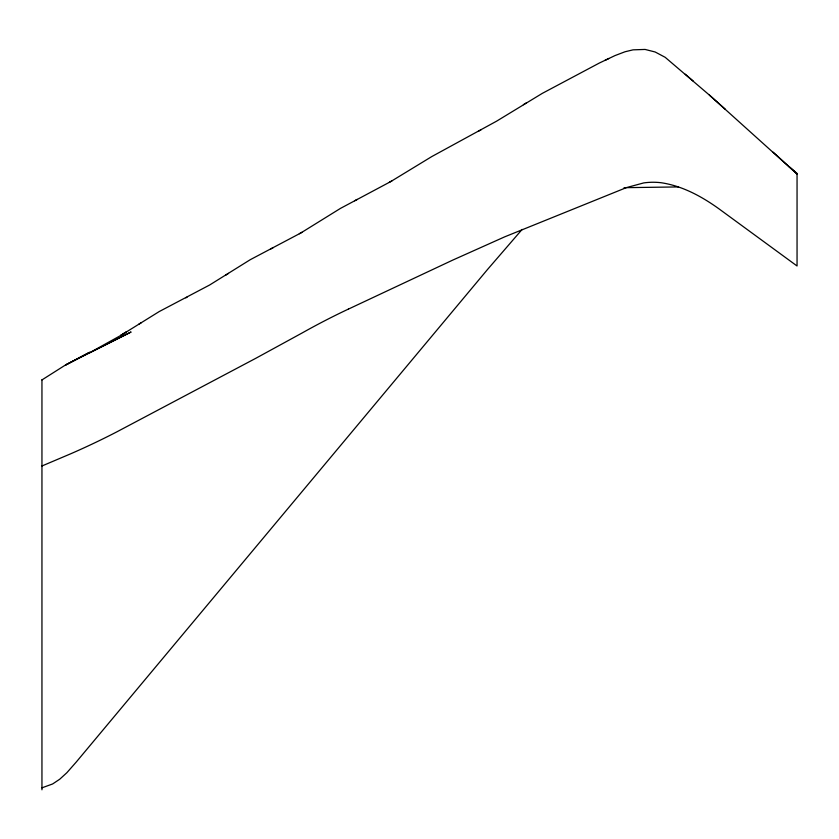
<?xml version="1.0" encoding="UTF-8"?>
<svg xmlns="http://www.w3.org/2000/svg" width="839" height="839" viewBox="0 0 839 839"><rect width="100%" height="100%" fill="white"/><g stroke="black" fill="none" stroke-linecap="round" stroke-linejoin="round"><path stroke-width="1.26" d="M522.131 229.404L487.386 269.644L76.192 762.106L66.847 772.729L59.737 779.221L52.616 783.972L41.95 787.831M773.18 152.195L797.05 173.988L709.322 95.017L665.18 57.314L655.144 51.987L645.097 49.438L633.046 49.847L625.024 51.766L614.977 55.594L599.319 63.051L542.319 93.36L496.541 121.204L431.812 156.557L390.659 181.623L340.498 208.376L300.624 233.095L250.284 259.681L209.666 284.987L159.221 311.563L120.701 335.485L89.5 352.81L131.094 331.992L65.725 364.85L41.95 379.92M228.502 273.378L225.785 275.108M141.319 322.637L138.771 324.284M526.095 103.029L523.389 104.676M301.914 232.298L299.334 233.724M391.939 180.857L389.369 182.241M480.925 129.909L478.324 131.262M273.115 247.694L270.63 249.015M357.215 199.409L354.645 200.783M185.818 297.855L187.076 297.142M608.957 58.447L604.94 60.387M348.384 309.119L452.63 260.153L504.753 236.818L626.376 187.621L643.744 182.912A66.973 66.973 0 0 1 661.122 182.724C682.38 185.88 701.782 196.483 719.033 208.88L797.05 265.984L797.05 173.411L789.09 166.604M41.95 465.991L70.403 453.92A764.014 764.014 0 0 0 116.726 431.917L255.727 358.337L302.061 333.01A724.445 724.445 0 0 1 348.384 309.098M678.499 186.919L626.376 187.653A779.169 779.169 0 0 0 624.059 187.695M693.266 81.1L685.243 74.199M709.322 95.017L725.368 109.332M41.95 379.731L41.95 789.803M125.892 332.181L120.701 335.453L125.892 332.244M89.5 352.328L65.725 364.955L89.5 352.359"/></g></svg>
